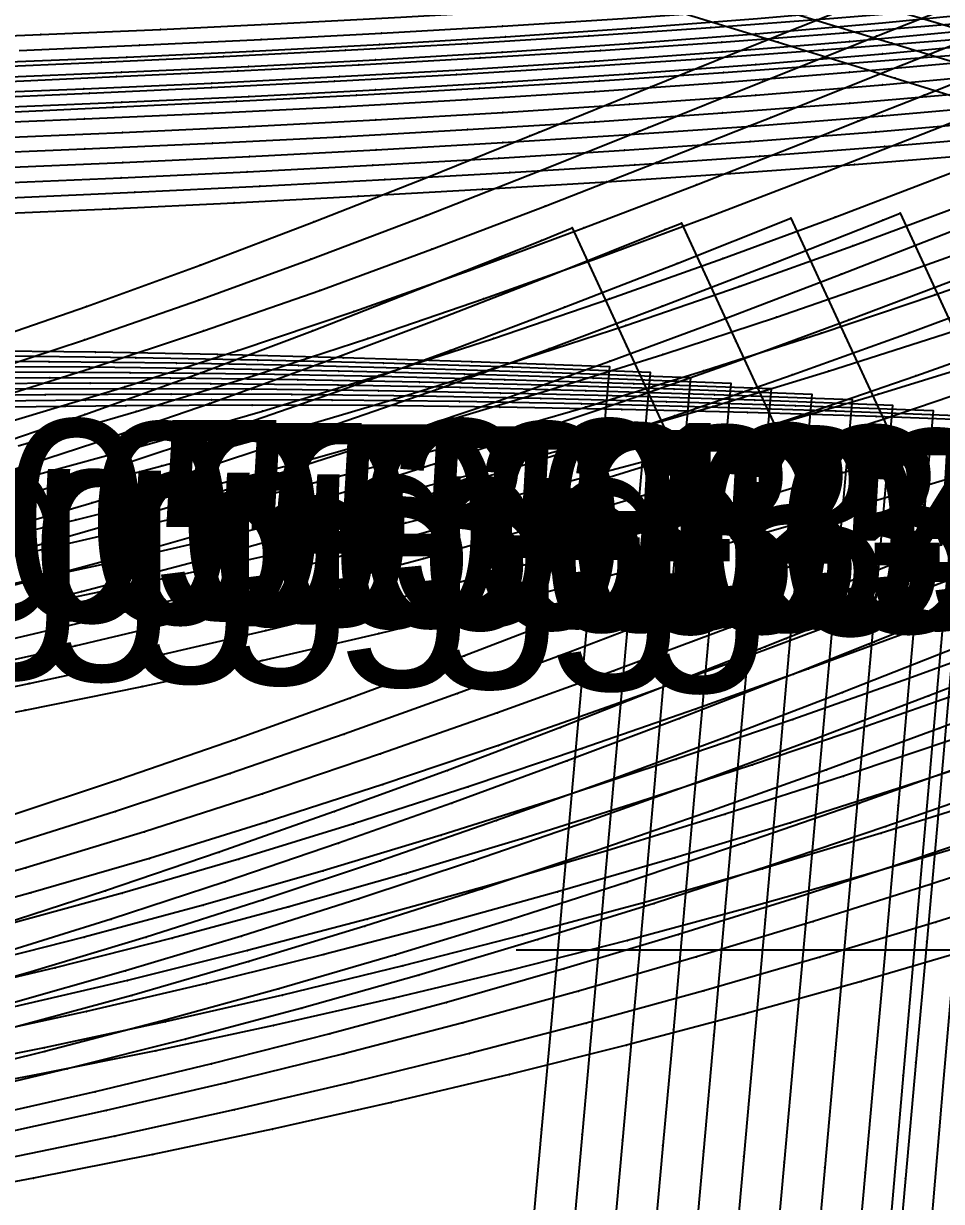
# Model space of a CAD drawing. Extents: x -2408 to 1029, y -526 to 2095.
# Drawn here: x -407.2 to -291.9, y 834.8 to 982.7 of the extents above; entities that cross this region are included whole.
import ezdxf

# ---------------------------------------------------------------- set-up
doc = ezdxf.new("R2010")
doc.units = 0
doc.layers.add('TEXT', color=7, linetype='Continuous')

# ---------------------------------------------------------------- blocks, each defined once
blk = doc.blocks.new(' -30')
at = {"layer": '1'}
for points in [[(173.786965, 1038.89631), (188.201002, 1043.887422), (202.501794, 1049.092839), (216.759756, 1054.511191), (230.955195, 1060.091369), (243.916607, 1065.312729), (245.067468, 1065.776346), (259.100474, 1071.458129), (273.102488, 1077.10928), (287.272574, 1082.812828)], [(311.853142, 1092.672043), (318.337823, 1078.588526), (324.656628, 1064.865272), (331.128043, 1050.810587), (337.397954, 1037.193554), (341.476479, 1028.3358), (332.67395, 1024.812805), (318.612559, 1019.189992), (304.623987, 1013.601533), (290.473653, 1007.954145), (276.094572, 1002.222342), (273.450279, 1001.171188), (272.829819, 1000.922089), (261.800264, 996.540208), (247.75161, 991.036685), (233.544141, 985.642384), (219.371839, 980.464949), (204.897519, 975.358333), (190.61272, 970.499773), (175.89827, 965.724167)], [(-831.752201, 510.534152), (-816.670932, 511.218628), (-801.184994, 511.966991), (-786.108457, 512.749706), (-770.65652, 513.617506), (-755.587754, 514.53757), (-740.004881, 515.575884), (-725.109999, 516.660635), (-710.060669, 517.858357), (-700.953445, 518.651848), (-694.602526, 519.205145), (-679.573415, 520.634586), (-664.211764, 522.223971), (-649.208861, 523.906612)]]:
    blk.add_lwpolyline(points, dxfattribs=at)
at = {"layer": '14'}
for points in [[(174.025488, 1025.573994), (188.010876, 1030.340417), (202.556056, 1035.571492), (216.613466, 1040.8583), (231.016792, 1046.467494), (245.371055, 1052.200986), (249.235153, 1053.761826), (249.235153, 1053.761826), (256.057094, 1038.945869), (262.564032, 1024.81404), (268.132896, 1012.721558), (268.132381, 1012.721329), (268.132114, 1012.721252), (264.118011, 1011.111172), (249.89318, 1005.467647), (235.685252, 1000.013509), (221.335671, 994.693965), (206.941998, 989.526014), (192.480177, 984.520378), (177.890002, 979.692252)], [(-832.673265, 497.781282), (-817.075603, 498.485938), (-801.47968, 499.236455), (-785.885971, 500.043304), (-770.294797, 500.916965), (-754.70663, 501.86791), (-739.121791, 502.906618), (-723.540754, 504.043561), (-707.963877, 505.289216), (-700.953674, 505.907516), (-690.233514, 506.852994), (-674.668702, 508.362386), (-659.113786, 510.004054), (-643.571804, 511.782803)], [(-233.814479, 10.82606), (-218.955663, 6.515586), (-204.365013, 2.23947), (-188.641266, -2.412398), (-173.620496, -6.895268), (-158.14324, -11.551712), (-142.805386, -16.202107), (-128.392065, -20.604529), (-113.699172, -25.126459), (-101.986914, -28.760262), (-101.987095, -28.762226), (-102.570606, -35.394403), (-103.839776, -49.81956), (-105.270182, -66.077292), (-106.539713, -80.506552), (-107.945437, -96.483762), (-109.458173, -113.677248), (-111.048735, -131.755287), (-112.687936, -150.386152), (-114.346596, -169.238174)]]:
    blk.add_lwpolyline(points, dxfattribs=at)
at = {"layer": '2'}
for p in [(249.235153, 1053.761826), (268.132896, 1012.721558), (-149.575367, -61.404266), (-149.575367, -61.404266)]:
    blk.add_point(p, dxfattribs=at)
at = {"layer": '3'}
for p in [(273.102488, 1077.10928), (259.100474, 1071.458129), (243.916607, 1065.312729), (245.067468, 1065.776346), (230.955195, 1060.091369), (216.759756, 1054.511191), (249.235153, 1053.761826), (245.371055, 1052.200986), (202.501794, 1049.092839), (231.016792, 1046.467494), (188.201002, 1043.887422), (216.613466, 1040.8583), (256.057094, 1038.945869), (202.556056, 1035.571492), (188.010876, 1030.340417), (262.564032, 1024.81404), (268.132114, 1012.721252), (268.132381, 1012.721329), (264.118011, 1011.111172), (290.473653, 1007.954145), (249.89318, 1005.467647), (276.094572, 1002.222342), (235.685252, 1000.013509), (272.829819, 1000.922089), (273.450279, 1001.171188), (261.800264, 996.540208), (221.335671, 994.693965), (247.75161, 991.036685), (206.941998, 989.526014), (233.544141, 985.642384), (192.480177, 984.520378), (219.371839, 980.464949), (204.897519, 975.358333), (190.61272, 970.499773), (-725.109999, 516.660635), (-740.004881, 515.575884), (-770.65652, 513.617506), (-755.587754, 514.53757), (-801.184994, 511.966991), (-786.108457, 512.749706), (-816.670932, 511.218628), (-739.121791, 502.906618), (-723.540754, 504.043561), (-754.70663, 501.86791), (-785.885971, 500.043304), (-770.294797, 500.916965), (-817.075603, 498.485938), (-801.47968, 499.236455), (-128.392065, -20.604529), (-113.699172, -25.126459), (-214.146374, -59.56067), (-198.832045, -59.85351), (-183.049128, -60.252149), (-166.867261, -60.754563), (-151.115646, -78.78272), (-152.487987, -94.226278), (-107.945437, -96.483762), (-153.976897, -110.943376), (-109.458173, -113.677248), (-155.445483, -127.391194), (-111.048735, -131.755287), (-156.80359, -142.561109), (-112.687936, -150.386152), (-158.109875, -157.10961)]:
    blk.add_point(p, dxfattribs=at)
at = {"layer": '4'}
for p in [(243.916607, 1065.312729), (249.235153, 1053.761826), (268.132114, 1012.721252), (268.132381, 1012.721329), (272.829819, 1000.922089), (273.450279, 1001.171188)]:
    blk.add_point(p, dxfattribs=at)
at = {"layer": '7'}
blk.add_line((-766.053925, 405.419922), (-432.919998, 405.419922), dxfattribs=at)
at = {"layer": '8'}
for points in [[(-149.575367, -61.404266), (-166.867261, -60.754563), (-183.049128, -60.252149), (-198.832045, -59.85351), (-214.146374, -59.56067), (-230.135344, -59.369512), (-245.281739, -59.316843), (-261.127123, -59.389382), (-276.163978, -59.559518), (-291.493917, -59.822173), (-306.950585, -60.172513), (-322.167053, -60.610313)], [(-149.575367, -61.404266), (-151.115646, -78.78272), (-152.487987, -94.226278), (-153.976897, -110.943376), (-155.445483, -127.391194), (-156.80359, -142.561109), (-158.109875, -157.10961), (-159.703982, -174.801196), (-161.062947, -189.836187), (-162.527829, -206.002101), (-164.00052, -222.216037), (-165.331392, -236.837209), (-166.634769, -251.123543)]]:
    blk.add_lwpolyline(points, dxfattribs=at)
at = {"layer": 'TEXT', "color": 7}
blk.add_text('g05-30', height=25, dxfattribs=at).set_placement((159.04, 1004.64))
blk = doc.blocks.new(' -31')
at = {"layer": '1'}
for points in [[(173.680122, 1034.422597), (187.948491, 1039.111016), (202.267384, 1044.080894), (216.377326, 1049.225897), (230.842432, 1054.725603), (244.823244, 1060.210773), (257.632027, 1065.31395), (258.772705, 1065.768421), (273.166301, 1071.517705), (287.449371, 1077.224037), (301.723401, 1082.927756)], [(325.652237, 1092.491531), (332.130361, 1078.422281), (338.4346, 1064.730689), (344.82474, 1050.852546), (351.105329, 1037.212323), (355.190239, 1028.340683), (347.677331, 1025.336233), (333.684744, 1019.743), (319.5571, 1014.098568), (305.542513, 1008.502237), (291.223184, 1002.787725), (287.16589, 1001.172028), (286.552792, 1000.924835), (277.016839, 997.130407), (262.706587, 991.540984), (248.583159, 986.212805), (234.087524, 980.916619), (219.857867, 975.87892), (205.622968, 971.021377), (191.274264, 966.332788), (176.777294, 961.830073)], [(-834.64533, 512.337634), (-819.64924, 512.998925), (-804.311699, 513.721507), (-788.860254, 514.507407), (-773.529113, 515.355389), (-758.116349, 516.287186), (-742.795393, 517.30299), (-727.473822, 518.418899), (-712.168084, 519.644329), (-700.953445, 520.630684), (-697.019179, 520.976708), (-681.735315, 522.450025), (-666.410157, 524.062346), (-651.154775, 525.806184)]]:
    blk.add_lwpolyline(points, dxfattribs=at)
at = {"layer": '14'}
for points in [[(175.217085, 1021.585355), (189.254622, 1026.149249), (203.664295, 1031.101936), (218.09938, 1036.32269), (232.591492, 1041.787514), (246.894871, 1047.358308), (260.890282, 1052.93348), (262.951164, 1053.761826), (262.951164, 1053.761826), (269.773105, 1038.945869), (276.280043, 1024.81404), (281.848907, 1012.721558), (281.84824, 1012.721329), (281.848106, 1012.721252), (277.124734, 1010.837802), (263.048069, 1005.287462), (248.993791, 999.920222), (234.798549, 994.679372), (220.562271, 989.582892), (206.261899, 984.636801), (191.836249, 979.853162), (177.406281, 975.297875)], [(-829.639194, 499.841984), (-813.934855, 500.548338), (-798.232802, 501.307082), (-782.533523, 502.129468), (-766.837501, 503.02675), (-751.145262, 504.010178), (-735.457216, 505.09101), (-719.773885, 506.280497), (-700.953674, 507.871628), (-700.177085, 507.937295), (-687.689191, 509.100768), (-672.025619, 510.684444), (-656.373484, 512.409613), (-640.73598, 514.280458)], [(-231.915699, 14.368798), (-216.809343, 10.093272), (-201.971794, 5.848821), (-187.54622, 1.683335), (-172.175045, -2.794139), (-157.685526, -7.049333), (-142.999661, -11.394934), (-128.773434, -15.635477), (-114.127781, -20.033836), (-99.87118, -24.352372), (-96.906919, -25.25506), (-96.907082, -25.257027), (-97.490612, -32.062499), (-98.759781, -46.864458), (-100.190187, -63.546873), (-101.459716, -78.353026), (-102.865441, -94.747593), (-104.378176, -112.390191), (-105.968737, -130.940446), (-107.607939, -150.057987), (-109.266597, -169.402443)]]:
    blk.add_lwpolyline(points, dxfattribs=at)
at = {"layer": '2'}
for p in [(262.951164, 1053.761826), (281.848907, 1012.721558), (-144.495363, -61.404266), (-144.495363, -61.404266)]:
    blk.add_point(p, dxfattribs=at)
at = {"layer": '3'}
for p in [(287.449371, 1077.224037), (273.166301, 1071.517705), (257.632027, 1065.31395), (258.772705, 1065.768421), (244.823244, 1060.210773), (230.842432, 1054.725603), (262.951164, 1053.761826), (260.890282, 1052.93348), (216.377326, 1049.225897), (246.894871, 1047.358308), (202.267384, 1044.080894), (232.591492, 1041.787514), (187.948491, 1039.111016), (269.773105, 1038.945869), (218.09938, 1036.32269), (203.664295, 1031.101936), (189.254622, 1026.149249), (276.280043, 1024.81404), (281.848106, 1012.721252), (281.84824, 1012.721329), (277.124734, 1010.837802), (263.048069, 1005.287462), (291.223184, 1002.787725), (248.993791, 999.920222), (286.552792, 1000.924835), (287.16589, 1001.172028), (277.016839, 997.130407), (234.798549, 994.679372), (262.706587, 991.540984), (220.562271, 989.582892), (248.583159, 986.212805), (206.261899, 984.636801), (234.087524, 980.916619), (191.836249, 979.853162), (219.857867, 975.87892), (205.622968, 971.021377), (191.274264, 966.332788), (-727.473822, 518.418899), (-758.116349, 516.287186), (-742.795393, 517.30299), (-773.529113, 515.355389), (-804.311699, 513.721507), (-788.860254, 514.507407), (-819.64924, 512.998925), (-719.773885, 506.280497), (-735.457216, 505.09101), (-766.837501, 503.02675), (-751.145262, 504.010178), (-782.533523, 502.129468), (-813.934855, 500.548338), (-798.232802, 501.307082), (-114.127781, -20.033836), (-209.066363, -59.56067), (-193.752036, -59.85351), (-177.96912, -60.25215), (-161.787255, -60.754563), (-146.035643, -78.78272), (-147.407984, -94.226278), (-148.896894, -110.943376), (-150.36548, -127.391194), (-151.723588, -142.561109), (-153.029874, -157.10961)]:
    blk.add_point(p, dxfattribs=at)
at = {"layer": '4'}
for p in [(257.632027, 1065.31395), (262.951164, 1053.761826), (281.848106, 1012.721252), (281.84824, 1012.721329), (286.552792, 1000.924835), (287.16589, 1001.172028)]:
    blk.add_point(p, dxfattribs=at)
at = {"layer": '7'}
blk.add_line((-766.053925, 405.419922), (-432.919998, 405.419922), dxfattribs=at)
at = {"layer": '8'}
for points in [[(-144.495363, -61.404266), (-161.787255, -60.754563), (-177.96912, -60.25215), (-193.752036, -59.85351), (-209.066363, -59.56067), (-225.055333, -59.369512), (-240.201728, -59.316843), (-256.047113, -59.389381), (-271.08397, -59.559518), (-286.413913, -59.822172), (-301.870586, -60.172513), (-317.087078, -60.610313)], [(-144.495363, -61.404266), (-146.035643, -78.78272), (-147.407984, -94.226278), (-148.896894, -110.943376), (-150.36548, -127.391194), (-151.723588, -142.561109), (-153.029874, -157.10961), (-154.623982, -174.801196), (-155.982948, -189.836186), (-157.447831, -206.0021), (-158.920523, -222.216036), (-160.251397, -236.837209), (-161.554775, -251.123543)]]:
    blk.add_lwpolyline(points, dxfattribs=at)
at = {"layer": 'TEXT', "color": 7}
blk.add_text('g05-31', height=25, dxfattribs=at).set_placement((169.72, 1003.67))
blk = doc.blocks.new(' -32')
at = {"layer": '1'}
for points in [[(174.597374, 1030.48259), (188.631312, 1034.876482), (202.885353, 1039.597651), (217.472892, 1044.690018), (231.574709, 1049.847768), (245.806485, 1055.258173), (259.789032, 1060.730029), (271.347237, 1065.315628), (274.125396, 1066.417904), (288.46595, 1072.11752), (302.608638, 1077.738949), (316.60916, 1083.304246), (330.685428, 1088.900002), (339.422607, 1092.373505), (345.916914, 1078.269089), (352.226522, 1064.5658), (358.538991, 1050.856301)], [(367.889338, 1027.814234), (354.172729, 1022.342552), (340.32829, 1016.828539), (326.21317, 1011.215339), (311.875114, 1005.523453), (300.883141, 1001.169281), (300.238895, 1000.912933), (297.489484, 999.824994), (283.125429, 994.180019), (268.751064, 988.674201), (254.273598, 983.326862), (239.671953, 978.105214), (225.089148, 973.051832), (210.364599, 968.146057), (195.655611, 963.47221), (181.238031, 959.126345), (166.393119, 954.903956)], [(-831.53952, 514.392253), (-816.269083, 515.063461), (-801.001022, 515.786796), (-785.834479, 516.567909), (-770.573491, 517.427842), (-755.449849, 518.364112), (-740.200043, 519.403976), (-724.875012, 520.5571), (-709.642093, 521.821944), (-700.953445, 522.616844), (-694.557722, 523.201933), (-679.348956, 524.72913), (-664.318127, 526.376323), (-649.139851, 528.182656)]]:
    blk.add_lwpolyline(points, dxfattribs=at)
at = {"layer": '14'}
for points in [[(176.326034, 1017.737286), (190.849765, 1022.250228), (205.296784, 1027.001347), (219.553404, 1031.948668), (233.845184, 1037.145899), (248.20402, 1042.570959), (262.376071, 1048.085385), (276.667156, 1053.761826), (276.667156, 1053.761826), (283.489097, 1038.945869), (289.996035, 1024.81404), (295.564899, 1012.721558), (295.564117, 1012.721252), (295.564079, 1012.721252), (283.457021, 1007.934958), (269.016321, 1002.353539), (254.427471, 996.90881), (239.792961, 991.61998), (225.09575, 986.474386), (210.274209, 981.480985), (195.450557, 976.711731), (180.556721, 972.165743), (166.062207, 967.992017)], [(-831.467557, 501.683881), (-815.656007, 502.378226), (-799.847102, 503.128318), (-784.041373, 503.946213), (-768.239466, 504.843965), (-752.441914, 505.833632), (-736.649247, 506.927273), (-720.862112, 508.136939), (-701.136794, 509.830549), (-700.953674, 509.847908), (-689.034821, 510.978725), (-673.269923, 512.604379), (-657.517396, 514.379515), (-641.780503, 516.307703)], [(-227.329321, 17.187331), (-212.016326, 12.957372), (-196.992248, 8.758548), (-182.401975, 4.638916), (-166.875569, 0.212875), (-152.262346, -3.99015), (-137.47972, -8.277221), (-123.198532, -12.452192), (-108.564632, -16.765432), (-94.517153, -20.944916), (-91.826916, -21.749861), (-91.827078, -21.751828), (-92.841531, -33.884253), (-94.006032, -47.811222), (-95.516425, -65.874928), (-96.834595, -81.639716), (-98.279233, -98.917009), (-99.821153, -117.357757), (-101.43117, -136.612923), (-103.0801, -156.333471), (-104.738758, -176.170364)]]:
    blk.add_lwpolyline(points, dxfattribs=at)
at = {"layer": '2'}
for p in [(276.667156, 1053.761826), (295.564899, 1012.721558), (-139.415359, -61.404266), (-139.415359, -61.404266)]:
    blk.add_point(p, dxfattribs=at)
at = {"layer": '3'}
for p in [(288.46595, 1072.11752), (271.347237, 1065.315628), (274.125396, 1066.417904), (259.789032, 1060.730029), (245.806485, 1055.258173), (276.667156, 1053.761826), (231.574709, 1049.847768), (262.376071, 1048.085385), (217.472892, 1044.690018), (248.20402, 1042.570959), (202.885353, 1039.597651), (283.489097, 1038.945869), (233.845184, 1037.145899), (188.631312, 1034.876482), (219.553404, 1031.948668), (205.296784, 1027.001347), (289.996035, 1024.81404), (190.849765, 1022.250228), (295.564079, 1012.721252), (295.564117, 1012.721252), (283.457021, 1007.934958), (269.016321, 1002.353539), (254.427471, 996.90881), (283.125429, 994.180019), (239.792961, 991.61998), (268.751064, 988.674201), (225.09575, 986.474386), (254.273598, 983.326862), (210.274209, 981.480985), (239.671953, 978.105214), (195.450557, 976.711731), (180.556721, 972.165743), (225.089148, 973.051832), (210.364599, 968.146057), (195.655611, 963.47221), (181.238031, 959.126345), (-740.200043, 519.403976), (-724.875012, 520.5571), (-755.449849, 518.364112), (-785.834479, 516.567909), (-770.573491, 517.427842), (-816.269083, 515.063461), (-801.001022, 515.786796), (-720.862112, 508.136939), (-736.649247, 506.927273), (-768.239466, 504.843965), (-752.441914, 505.833632), (-799.847102, 503.128318), (-784.041373, 503.946213), (-815.656007, 502.378226), (-219.975332, -59.369519), (-203.986362, -59.560676), (-188.672034, -59.853516), (-172.889117, -60.252154), (-156.707252, -60.754566), (-140.955641, -78.782723), (-142.327982, -94.226283), (-143.816893, -110.943383), (-145.28548, -127.391203), (-146.643587, -142.561118), (-147.949873, -157.10962)]:
    blk.add_point(p, dxfattribs=at)
at = {"layer": '4'}
for p in [(271.347237, 1065.315628), (276.667156, 1053.761826), (295.564079, 1012.721252), (295.564117, 1012.721252)]:
    blk.add_point(p, dxfattribs=at)
at = {"layer": '7'}
blk.add_line((-766.053925, 405.419922), (-432.919998, 405.419922), dxfattribs=at)
at = {"layer": '8'}
for points in [[(-139.415359, -61.404266), (-156.707252, -60.754566), (-172.889117, -60.252154), (-188.672034, -59.853516), (-203.986362, -59.560676), (-219.975332, -59.369519), (-235.121727, -59.31685), (-250.967111, -59.389388), (-266.003967, -59.559524), (-281.333909, -59.822176), (-296.790581, -60.172515), (-312.007065, -60.610313)], [(-139.415359, -61.404266), (-140.955641, -78.782723), (-142.327982, -94.226283), (-143.816893, -110.943383), (-145.28548, -127.391203), (-146.643587, -142.561118), (-147.949873, -157.10962), (-149.543979, -174.801206), (-150.902944, -189.836195), (-152.367825, -206.002107), (-153.840515, -222.216041), (-155.171386, -236.837212), (-156.474762, -251.123543)]]:
    blk.add_lwpolyline(points, dxfattribs=at)
at = {"layer": 'TEXT', "color": 7}
blk.add_text('g05-32', height=25, dxfattribs=at).set_placement((181.11, 1002.86))
blk = doc.blocks.new(' -33')
at = {"layer": '1'}
for points in [[(178.271132, 1027.510495), (192.971397, 1031.957475), (207.179358, 1036.510142), (221.72836, 1041.429301), (236.236683, 1046.582096), (250.637788, 1051.918362), (264.767873, 1057.335993), (279.065367, 1062.943275), (285.062695, 1065.316849), (293.363699, 1068.602246), (307.309375, 1074.134018), (321.33089, 1079.704903), (335.201751, 1085.223713), (349.071618, 1090.749711), (353.139229, 1092.372131), (359.660655, 1078.208832)], [(365.205599, 1021.131295), (351.214287, 1015.587585), (336.924522, 1009.942887), (322.617196, 1004.311147), (314.599247, 1001.169128), (313.911743, 1000.89592), (308.153438, 998.643203), (293.983596, 993.144724), (279.776812, 987.744295), (265.567846, 982.512143), (251.24589, 977.424028), (236.778171, 972.451509), (222.351953, 967.667013), (207.617936, 962.994501), (193.064115, 958.612652), (178.346321, 954.423466)], [(-833.486072, 516.232231), (-818.138934, 516.89045), (-802.804766, 517.602938), (-787.504957, 518.380042), (-772.178103, 519.236488), (-756.925237, 520.177889), (-741.610167, 521.224263), (-726.15143, 522.395236), (-710.854329, 523.679415), (-700.953445, 524.59877), (-695.654133, 525.09081), (-680.382994, 526.653011), (-665.228335, 528.349747), (-649.990129, 530.206271)]]:
    blk.add_lwpolyline(points, dxfattribs=at)
at = {"layer": '14'}
for points in [[(173.797025, 1012.999371), (188.821907, 1017.401912), (203.175623, 1021.859929), (217.456673, 1026.543979), (232.138738, 1031.620144), (246.270399, 1036.735167), (260.476804, 1042.070281), (274.494824, 1047.488045), (288.194082, 1052.891253), (290.383148, 1053.761826), (290.383148, 1053.761826), (297.205089, 1038.945869)], [(297.443515, 1008.064399), (283.2111, 1002.58065), (268.831718, 997.223812), (254.409211, 992.017019), (239.927337, 986.94306), (225.39132, 982.027205), (210.726883, 977.274737), (196.064024, 972.749859), (181.175863, 968.403239), (166.379039, 964.334894)], [(-831.370996, 503.609087), (-815.452108, 504.2981), (-799.536393, 505.047557), (-783.624525, 505.870276), (-767.717215, 506.779072), (-751.815062, 507.786767), (-735.918776, 508.906176), (-720.029071, 510.150113), (-700.953674, 511.831245), (-700.177126, 511.899686), (-686.40693, 513.252232), (-670.544437, 514.956992), (-654.69599, 516.820569), (-638.864855, 518.845875)]]:
    blk.add_lwpolyline(points, dxfattribs=at)
at = {"layer": '2'}
for p in [(290.383148, 1053.761826), (-134.335365, -61.404266), (-134.335365, -61.404266)]:
    blk.add_point(p, dxfattribs=at)
at = {"layer": '3'}
for p in [(293.363699, 1068.602246), (285.062695, 1065.316849), (279.065367, 1062.943275), (264.767873, 1057.335993), (290.383148, 1053.761826), (250.637788, 1051.918362), (288.194082, 1052.891253), (274.494824, 1047.488045), (236.236683, 1046.582096), (221.72836, 1041.429301), (260.476804, 1042.070281), (207.179358, 1036.510142), (246.270399, 1036.735167), (192.971397, 1031.957475), (232.138738, 1031.620144), (217.456673, 1026.543979), (203.175623, 1021.859929), (188.821907, 1017.401912), (283.2111, 1002.58065), (268.831718, 997.223812), (293.983596, 993.144724), (254.409211, 992.017019), (239.927337, 986.94306), (279.776812, 987.744295), (265.567846, 982.512143), (225.39132, 982.027205), (210.726883, 977.274737), (251.24589, 977.424028), (196.064024, 972.749859), (236.778171, 972.451509), (181.175863, 968.403239), (222.351953, 967.667013), (207.617936, 962.994501), (193.064115, 958.612652), (-741.610167, 521.224263), (-772.178103, 519.236488), (-756.925237, 520.177889), (-787.504957, 518.380042), (-818.138934, 516.89045), (-802.804766, 517.602938), (-735.918776, 508.906176), (-720.029071, 510.150113), (-751.815062, 507.786767), (-783.624525, 505.870276), (-767.717215, 506.779072), (-799.536393, 505.047557), (-815.452108, 504.2981), (-214.895337, -59.369512), (-198.906368, -59.56067), (-183.59204, -59.85351), (-167.809123, -60.252149), (-151.627258, -60.754563), (-135.875645, -78.78272), (-137.247986, -94.226278), (-138.736895, -110.943376), (-140.205481, -127.391194), (-141.563588, -142.561109), (-142.869874, -157.10961)]:
    blk.add_point(p, dxfattribs=at)
at = {"layer": '4'}
for p in [(285.062695, 1065.316849), (290.383148, 1053.761826)]:
    blk.add_point(p, dxfattribs=at)
at = {"layer": '7'}
blk.add_line((-766.053925, 405.419922), (-432.919998, 405.419922), dxfattribs=at)
at = {"layer": '8'}
for points in [[(-134.335365, -61.404266), (-151.627258, -60.754563), (-167.809123, -60.252149), (-183.59204, -59.85351), (-198.906368, -59.56067), (-214.895337, -59.369512), (-230.041733, -59.316843), (-245.887117, -59.389381), (-260.923973, -59.559518), (-276.253915, -59.822172), (-291.710587, -60.172513), (-306.927071, -60.610313)], [(-134.335365, -61.404266), (-135.875645, -78.78272), (-137.247986, -94.226278), (-138.736895, -110.943376), (-140.205481, -127.391194), (-141.563588, -142.561109), (-142.869874, -157.10961), (-144.463981, -174.801196), (-145.822945, -189.836187), (-147.287827, -206.002101), (-148.760519, -222.216037), (-150.09139, -236.837209), (-151.394768, -251.123543)]]:
    blk.add_lwpolyline(points, dxfattribs=at)
at = {"layer": 'TEXT', "color": 7}
blk.add_text('g05-33', height=25, dxfattribs=at).set_placement((192.21, 1002))
blk = doc.blocks.new(' -34')
at = {"layer": '1'}
for points in [[(179.568786, 1023.950956), (194.379777, 1028.240371), (209.054884, 1032.744153), (223.482136, 1037.425702), (238.006944, 1042.392402), (252.197434, 1047.46892), (266.586454, 1052.815817), (281.016151, 1058.348302), (295.30853, 1063.94776), (298.778954, 1065.316315), (309.449209, 1069.524197), (323.790231, 1075.183594), (337.957864, 1080.777469), (351.903869, 1086.286333), (365.701351, 1091.739034)], [(366.443046, 1016.161306), (352.340214, 1010.61292), (338.105237, 1005.014728), (328.316116, 1001.167145), (327.640305, 1000.900879), (323.77489, 999.382238), (309.583376, 993.859295), (295.338138, 988.470214), (281.109108, 983.246678), (266.762095, 978.134692), (252.286896, 973.137388), (237.838157, 968.31986), (223.103092, 963.607844), (208.533138, 959.17013), (193.822696, 954.922633), (179.127966, 950.917417)], [(-828.480727, 518.353322), (-813.363008, 519.008648), (-798.086688, 519.732265), (-782.975286, 520.520557), (-767.749252, 521.39969), (-752.648256, 522.367472), (-737.469475, 523.44814), (-722.384569, 524.641285), (-707.267001, 525.968982), (-700.953445, 526.583061), (-692.206002, 527.43393), (-677.079541, 529.053574), (-662.050227, 530.814204), (-647.039377, 532.7259)]]:
    blk.add_lwpolyline(points, dxfattribs=at)
at = {"layer": '14'}
for points in [[(165.773418, 1007.04932), (180.699119, 1011.079142), (195.249117, 1015.251352), (210.041914, 1019.744057), (224.76154, 1024.469628), (239.287122, 1029.386196), (253.854933, 1034.558007), (268.497048, 1039.966821), (282.94124, 1045.473685), (297.342031, 1051.0929)], [(307.630625, 1006.716876), (292.984256, 1001.141484), (278.832073, 995.92992), (264.64197, 990.856715), (250.39518, 985.909134), (236.097147, 981.112509), (221.672535, 976.46891), (207.255591, 972.041156), (192.613338, 967.776616), (178.070848, 963.777746)], [(-836.244364, 505.32634), (-820.217219, 505.992778), (-804.193493, 506.720402), (-788.174036, 507.522814), (-772.159582, 508.413619), (-756.150905, 509.406422), (-740.148737, 510.51483), (-724.15393, 511.752442), (-708.167216, 513.132865), (-700.953674, 513.827705), (-691.711907, 514.717917), (-675.745384, 516.42358), (-659.793142, 518.29591), (-643.858401, 520.337165)]]:
    blk.add_lwpolyline(points, dxfattribs=at)
at = {"layer": '2'}
blk.add_point((-129.255362, -61.404266), dxfattribs=at)
blk.add_point((-129.255362, -61.404266), dxfattribs=at)
at = {"layer": '3'}
for p in [(295.30853, 1063.94776), (281.016151, 1058.348302), (266.586454, 1052.815817), (252.197434, 1047.46892), (282.94124, 1045.473685), (238.006944, 1042.392402), (268.497048, 1039.966821), (223.482136, 1037.425702), (253.854933, 1034.558007), (209.054884, 1032.744153), (194.379777, 1028.240371), (239.287122, 1029.386196), (224.76154, 1024.469628), (210.041914, 1019.744057), (195.249117, 1015.251352), (180.699119, 1011.079142), (292.984256, 1001.141484), (278.832073, 995.92992), (264.64197, 990.856715), (295.338138, 988.470214), (250.39518, 985.909134), (281.109108, 983.246678), (236.097147, 981.112509), (266.762095, 978.134692), (221.672535, 976.46891), (207.255591, 972.041156), (252.286896, 973.137388), (192.613338, 967.776616), (237.838157, 968.31986), (223.103092, 963.607844), (208.533138, 959.17013), (193.822696, 954.922633), (-767.749252, 521.39969), (-798.086688, 519.732265), (-782.975286, 520.520557), (-813.363008, 519.008648), (-740.148737, 510.51483), (-724.15393, 511.752442), (-756.150905, 509.406422), (-788.174036, 507.522814), (-772.159582, 508.413619), (-820.217219, 505.992778), (-804.193493, 506.720402), (-209.815331, -59.369512), (-193.826362, -59.56067), (-178.512034, -59.85351), (-162.729118, -60.25215), (-146.547253, -60.754563), (-130.795641, -78.78272), (-132.167982, -94.226278), (-133.656891, -110.943376), (-135.125478, -127.391194), (-136.483585, -142.561109), (-137.78987, -157.10961)]:
    blk.add_point(p, dxfattribs=at)
at = {"layer": '7'}
blk.add_line((-766.053925, 405.419922), (-432.919998, 405.419922), dxfattribs=at)
at = {"layer": '8'}
for points in [[(-129.255362, -61.404266), (-146.547253, -60.754563), (-162.729118, -60.25215), (-178.512034, -59.85351), (-193.826362, -59.56067), (-209.815331, -59.369512), (-224.961727, -59.316843), (-240.807111, -59.389381), (-255.843968, -59.559518), (-271.173911, -59.822172), (-286.630585, -60.172513), (-301.847076, -60.610313)], [(-129.255362, -61.404266), (-130.795641, -78.78272), (-132.167982, -94.226278), (-133.656891, -110.943376), (-135.125478, -127.391194), (-136.483585, -142.561109), (-137.78987, -157.10961), (-139.383977, -174.801196), (-140.742942, -189.836187), (-142.207824, -206.002101), (-143.680515, -222.216037), (-145.011387, -236.837209), (-146.314764, -251.123543)]]:
    blk.add_lwpolyline(points, dxfattribs=at)
at = {"layer": 'TEXT', "color": 7}
blk.add_text('g05-34', height=25, dxfattribs=at).set_placement((203.51, 1001.18))
blk = doc.blocks.new(' -35')
at = {"layer": '1'}
for points in [[(162.022554, 1015.636288), (176.658411, 1019.391969), (191.655861, 1023.485728), (206.169946, 1027.687836), (220.786767, 1032.164237), (235.164821, 1036.810364), (249.762016, 1041.7702), (263.998619, 1046.832929), (278.099179, 1052.042997), (292.219216, 1057.421194), (306.303614, 1062.892786), (312.493324, 1065.319824), (320.732604, 1068.550538), (334.993237, 1074.162745), (349.26085, 1079.793399), (363.240981, 1085.323904)], [(352.979751, 1005.437899), (342.032928, 1001.165466), (341.328278, 1000.889893), (338.645045, 999.843195), (324.395031, 994.319508), (310.122707, 988.916618), (295.777125, 983.645488), (281.137255, 978.433597), (266.689322, 973.449837), (251.956224, 968.528416), (237.405527, 963.853334), (222.877869, 959.398779), (208.204056, 955.124754), (193.609526, 951.100939), (178.818648, 947.251648), (164.247615, 943.680786)], [(-840.989233, 519.719206), (-825.768242, 520.337784), (-810.733724, 521.000639), (-795.566458, 521.733877), (-780.538711, 522.536485), (-765.424873, 523.432438), (-750.408314, 524.423039), (-735.401972, 525.525264), (-720.402648, 526.751485), (-705.415099, 528.113438), (-700.953445, 528.563385), (-690.21272, 529.646569), (-675.255575, 531.309469), (-660.259363, 533.132611), (-645.339638, 535.103503)]]:
    blk.add_lwpolyline(points, dxfattribs=at)
at = {"layer": '14'}
for points in [[(163.373171, 1002.887081), (178.129693, 1006.645898), (192.828445, 1010.625454), (207.781353, 1014.919375), (222.351681, 1019.345408), (236.852936, 1023.991285), (251.161436, 1028.814304), (265.519885, 1033.881606), (279.815377, 1039.124053), (294.201358, 1044.566132)], [(301.918447, 999.41246), (287.364578, 994.123794), (272.773971, 988.973141), (258.12432, 983.956046), (243.349791, 979.078066), (228.58532, 974.409139), (213.758052, 969.943316), (198.699287, 965.649797), (183.744555, 961.62825), (168.731563, 957.828542)], [(-831.447983, 507.390801), (-815.515369, 508.070817), (-799.586721, 508.817065), (-783.662977, 509.643673), (-767.744919, 510.564776), (-751.833447, 511.594504), (-735.929458, 512.746984), (-720.033737, 514.036355), (-700.953674, 515.790672), (-700.177104, 515.862091), (-686.131963, 517.310616), (-670.270165, 519.108084), (-654.424583, 521.07714), (-638.598425, 523.21932)]]:
    blk.add_lwpolyline(points, dxfattribs=at)
at = {"layer": '2'}
blk.add_point((-124.175367, -61.404266), dxfattribs=at)
blk.add_point((-124.175367, -61.404266), dxfattribs=at)
at = {"layer": '3'}
for p in [(278.099179, 1052.042997), (263.998619, 1046.832929), (249.762016, 1041.7702), (279.815377, 1039.124053), (235.164821, 1036.810364), (265.519885, 1033.881606), (220.786767, 1032.164237), (251.161436, 1028.814304), (206.169946, 1027.687836), (236.852936, 1023.991285), (191.655861, 1023.485728), (176.658411, 1019.391969), (222.351681, 1019.345408), (207.781353, 1014.919375), (192.828445, 1010.625454), (178.129693, 1006.645898), (287.364578, 994.123794), (272.773971, 988.973141), (258.12432, 983.956046), (243.349791, 979.078066), (281.137255, 978.433597), (228.58532, 974.409139), (266.689322, 973.449837), (213.758052, 969.943316), (251.956224, 968.528416), (198.699287, 965.649797), (237.405527, 963.853334), (183.744555, 961.62825), (222.877869, 959.398779), (208.204056, 955.124754), (193.609526, 951.100939), (178.818648, 947.251648), (-810.733724, 521.000639), (-825.768242, 520.337784), (-720.033737, 514.036355), (-735.929458, 512.746984), (-767.744919, 510.564776), (-751.833447, 511.594504), (-799.586721, 508.817065), (-783.662977, 509.643673), (-815.515369, 508.070817), (-219.881747, -59.316843), (-204.735351, -59.369512), (-188.746381, -59.56067), (-173.432051, -59.85351), (-157.649132, -60.252149), (-141.467264, -60.754563), (-125.715647, -78.78272), (-127.087988, -94.226278), (-128.576897, -110.943376), (-130.045483, -127.391194), (-131.40359, -142.561109), (-132.709876, -157.10961)]:
    blk.add_point(p, dxfattribs=at)
at = {"layer": '7'}
blk.add_line((-766.053925, 405.419922), (-432.919998, 405.419922), dxfattribs=at)
at = {"layer": '8'}
for points in [[(-124.175367, -61.404266), (-141.467264, -60.754563), (-157.649132, -60.252149), (-173.432051, -59.85351), (-188.746381, -59.56067), (-204.735351, -59.369512), (-219.881747, -59.316843), (-235.72713, -59.389382), (-250.763984, -59.559518), (-266.093923, -59.822173), (-281.55059, -60.172513), (-296.767063, -60.610313)], [(-124.175367, -61.404266), (-125.715647, -78.78272), (-127.087988, -94.226278), (-128.576897, -110.943376), (-130.045483, -127.391194), (-131.40359, -142.561109), (-132.709876, -157.10961), (-134.303983, -174.801196), (-135.662948, -189.836187), (-137.127829, -206.002101), (-138.600521, -222.216037), (-139.931393, -236.837209), (-141.23477, -251.123543)]]:
    blk.add_lwpolyline(points, dxfattribs=at)
at = {"layer": 'TEXT', "color": 7}
blk.add_text('g05-35', height=25, dxfattribs=at).set_placement((214.64, 1000.31))
blk = doc.blocks.new(' -36')
at = {"layer": '1'}
for points in [[(163.875123, 1012.647883), (178.853424, 1016.344791), (193.504608, 1020.192428), (208.138447, 1024.267282), (222.669504, 1028.546404), (237.385666, 1033.120538), (251.782084, 1037.832761), (266.020717, 1042.723992), (280.281963, 1047.830555), (294.57199, 1053.124361), (308.728113, 1058.514717), (323.073791, 1064.090717), (326.210251, 1065.317764), (337.305057, 1069.658394), (351.458665, 1075.196744), (365.447101, 1080.671039)], [(355.012627, 1000.877609), (341.959213, 995.842649), (327.665091, 990.406515), (313.365199, 985.106301), (298.96887, 979.947551), (284.431298, 974.897587), (269.941111, 970.007791), (255.322968, 965.246675), (240.723951, 960.691952), (225.785996, 956.252088), (211.066507, 952.102962), (196.44568, 948.202843), (181.61533, 944.469296), (166.641703, 940.921957)]]:
    blk.add_lwpolyline(points, dxfattribs=at)
at = {"layer": '14'}
for points in [[(168.206966, 1000.626342), (183.385717, 1004.395141), (198.506597, 1008.390551), (213.237331, 1012.518376), (228.23233, 1016.962858), (243.158074, 1021.633519), (257.886976, 1026.487731), (272.666088, 1031.600028), (287.377879, 1036.903154), (301.54363, 1042.181581)], [(296.362728, 992.506399), (282.056179, 987.509353), (267.692629, 982.640505), (253.205126, 977.903093), (238.733456, 973.364898), (224.20328, 969.017382), (209.441662, 964.827063), (194.792668, 960.895344), (180.089203, 957.171235), (165.024906, 953.581888)], [(-836.325935, 509.109055), (-820.284541, 509.765225), (-804.247424, 510.4881), (-788.215549, 511.292603), (-772.189882, 512.193656), (-756.171388, 513.20618), (-740.161033, 514.345097), (-724.159783, 515.62533), (-708.168603, 517.0618), (-700.953674, 517.789421), (-691.430898, 518.749796), (-675.464664, 520.544407), (-659.514897, 522.518978), (-643.584793, 524.674377)]]:
    blk.add_lwpolyline(points, dxfattribs=at)
at = {"layer": '2'}
blk.add_point((-119.095364, -61.404266), dxfattribs=at)
blk.add_point((-119.095364, -61.404266), dxfattribs=at)
at = {"layer": '3'}
for p in [(280.281963, 1047.830555), (266.020717, 1042.723992), (251.782084, 1037.832761), (287.377879, 1036.903154), (237.385666, 1033.120538), (272.666088, 1031.600028), (222.669504, 1028.546404), (257.886976, 1026.487731), (208.138447, 1024.267282), (243.158074, 1021.633519), (193.504608, 1020.192428), (178.853424, 1016.344791), (228.23233, 1016.962858), (213.237331, 1012.518376), (198.506597, 1008.390551), (183.385717, 1004.395141), (282.056179, 987.509353), (267.692629, 982.640505), (253.205126, 977.903093), (284.431298, 974.897587), (238.733456, 973.364898), (224.20328, 969.017382), (269.941111, 970.007791), (209.441662, 964.827063), (255.322968, 965.246675), (194.792668, 960.895344), (240.723951, 960.691952), (180.089203, 957.171235), (225.785996, 956.252088), (211.066507, 952.102962), (196.44568, 948.202843), (181.61533, 944.469296), (-724.159783, 515.62533), (-740.161033, 514.345097), (-772.189882, 512.193656), (-756.171388, 513.20618), (-804.247424, 510.4881), (-788.215549, 511.292603), (-820.284541, 509.765225), (-214.801731, -59.316843), (-199.655336, -59.369512), (-183.666366, -59.56067), (-168.352038, -59.85351), (-152.569121, -60.252149), (-136.387256, -60.754563), (-120.635643, -78.78272), (-122.007984, -94.226278), (-123.496893, -110.943376), (-124.96548, -127.391194), (-126.323587, -142.561109), (-127.629872, -157.10961)]:
    blk.add_point(p, dxfattribs=at)
at = {"layer": '7'}
blk.add_line((-766.053925, 405.419922), (-432.919998, 405.419922), dxfattribs=at)
at = {"layer": '8'}
for points in [[(-119.095364, -61.404266), (-136.387256, -60.754563), (-152.569121, -60.252149), (-168.352038, -59.85351), (-183.666366, -59.56067), (-199.655336, -59.369512), (-214.801731, -59.316843), (-230.647115, -59.389381), (-245.683971, -59.559518), (-261.013913, -59.822172), (-276.470585, -60.172513), (-291.687069, -60.610313)], [(-119.095364, -61.404266), (-120.635643, -78.78272), (-122.007984, -94.226278), (-123.496893, -110.943376), (-124.96548, -127.391194), (-126.323587, -142.561109), (-127.629872, -157.10961), (-129.223979, -174.801196), (-130.582944, -189.836187), (-132.047826, -206.002101), (-133.520517, -222.216037), (-134.851389, -236.837209), (-136.154766, -251.123543)]]:
    blk.add_lwpolyline(points, dxfattribs=at)
at = {"layer": 'TEXT', "color": 7}
blk.add_text('g05-36', height=25, dxfattribs=at).set_placement((225.76, 999.46))
blk = doc.blocks.new(' -37')
at = {"layer": '1'}
for points in [[(164.19812, 1009.390589), (178.614819, 1012.78758), (193.882304, 1016.617294), (208.518037, 1020.516576), (223.145579, 1024.640197), (237.847507, 1029.016523), (252.348872, 1033.564236), (266.603241, 1038.261127), (280.969472, 1043.218578), (295.267437, 1048.350026), (309.517842, 1053.631149), (323.960309, 1059.126424), (338.130296, 1064.619204), (339.925804, 1065.318832), (352.209141, 1070.105026)], [(355.579303, 995.816777), (341.223809, 990.374284), (326.713546, 985.019872), (312.254181, 979.859861), (298.025051, 974.926161), (283.478154, 970.017862), (268.968087, 965.28685), (254.315715, 960.702782), (239.918335, 956.399406), (225.151075, 952.199995), (210.505552, 948.252075), (195.627925, 944.462208), (181.036996, 940.95584), (166.062631, 937.568278)]]:
    blk.add_lwpolyline(points, dxfattribs=at)
at = {"layer": '14'}
for points in [[(166.668999, 996.927437), (181.613636, 1000.446725), (196.507032, 1004.17853), (211.345621, 1008.12333), (225.788865, 1012.18414), (240.508823, 1016.550555), (255.163712, 1021.129379), (269.623048, 1025.877159), (284.14063, 1030.870978), (298.59491, 1036.045353), (313.146264, 1041.429529), (327.498179, 1046.880215), (341.815176, 1052.421998), (345.247154, 1053.761826), (345.247154, 1053.761826), (352.069095, 1038.945869)], [(362.403649, 1012.046407), (348.207575, 1006.573782), (333.75007, 1001.128419), (319.141126, 995.796442), (304.48299, 990.600012), (289.793064, 985.533452), (275.043086, 980.604876), (260.164446, 975.817985), (245.301592, 971.239952), (230.203103, 966.811774), (215.218174, 962.648655), (200.175046, 958.69944), (185.077403, 954.962813), (170.333237, 951.528665)], [(-831.527737, 511.173521), (-815.580737, 511.844583), (-799.638658, 512.587621), (-783.702481, 513.41808), (-767.773341, 514.351399), (-751.852258, 515.403024), (-735.94025, 516.588398), (-720.038454, 517.92296), (-700.953674, 519.750137), (-700.177087, 519.824491), (-685.846882, 521.372746), (-669.986176, 523.263087), (-654.143923, 525.337697), (-638.323186, 527.596756)]]:
    blk.add_lwpolyline(points, dxfattribs=at)
at = {"layer": '2'}
blk.add_point((-114.01536, -61.404266), dxfattribs=at)
blk.add_point((-114.01536, -61.404266), dxfattribs=at)
at = {"layer": '3'}
for p in [(280.969472, 1043.218578), (266.603241, 1038.261127), (252.348872, 1033.564236), (284.14063, 1030.870978), (237.847507, 1029.016523), (269.623048, 1025.877159), (223.145579, 1024.640197), (255.163712, 1021.129379), (208.518037, 1020.516576), (193.882304, 1016.617294), (240.508823, 1016.550555), (178.614819, 1012.78758), (225.788865, 1012.18414), (211.345621, 1008.12333), (196.507032, 1004.17853), (181.613636, 1000.446725), (275.043086, 980.604876), (260.164446, 975.817985), (245.301592, 971.239952), (283.478154, 970.017862), (230.203103, 966.811774), (268.968087, 965.28685), (215.218174, 962.648655), (254.315715, 960.702782), (200.175046, 958.69944), (239.918335, 956.399406), (185.077403, 954.962813), (225.151075, 952.199995), (210.505552, 948.252075), (195.627925, 944.462208), (181.036996, 940.95584), (-720.038454, 517.92296), (-735.94025, 516.588398), (-751.852258, 515.403024), (-783.702481, 513.41808), (-767.773341, 514.351399), (-815.580737, 511.844583), (-799.638658, 512.587621), (-209.721725, -59.316843), (-194.57533, -59.369512), (-178.58636, -59.56067), (-163.272033, -59.85351), (-147.489116, -60.25215), (-131.307251, -60.754563), (-115.555639, -78.78272), (-116.92798, -94.226278), (-118.41689, -110.943376), (-119.885476, -127.391194), (-121.243583, -142.561109), (-122.549868, -157.10961)]:
    blk.add_point(p, dxfattribs=at)
at = {"layer": '7'}
blk.add_line((-766.053925, 405.419922), (-432.919998, 405.419922), dxfattribs=at)
at = {"layer": '8'}
for points in [[(-114.01536, -61.404266), (-131.307251, -60.754563), (-147.489116, -60.25215), (-163.272033, -59.85351), (-178.58636, -59.56067), (-194.57533, -59.369512), (-209.721725, -59.316843), (-225.56711, -59.389381), (-240.603966, -59.559518), (-255.933909, -59.822172), (-271.390583, -60.172513), (-286.607075, -60.610313)], [(-114.01536, -61.404266), (-115.555639, -78.78272), (-116.92798, -94.226278), (-118.41689, -110.943376), (-119.885476, -127.391194), (-121.243583, -142.561109), (-122.549868, -157.10961), (-124.143975, -174.801196), (-125.50294, -189.836187), (-126.967822, -206.002101), (-128.440513, -222.216037), (-129.771385, -236.837209), (-131.074762, -251.123543)]]:
    blk.add_lwpolyline(points, dxfattribs=at)
at = {"layer": 'TEXT', "color": 7}
blk.add_text('g05-37', height=25, dxfattribs=at).set_placement((236.94, 998.62))
blk = doc.blocks.new(' -38')
at = {"layer": '1'}
for points in [[(168.500453, 1007.11267), (183.235101, 1010.4933), (198.316014, 1014.177251), (213.128926, 1018.018919), (228.09919, 1022.129395), (242.599865, 1026.33312), (257.447983, 1030.867697), (272.228826, 1035.616539), (286.486875, 1040.421015), (301.133357, 1045.567185), (315.692085, 1050.865387), (330.229563, 1056.311505), (344.275493, 1061.693402), (353.640518, 1065.321579)], [(358.320956, 991.658059), (344.128589, 986.416153), (329.60502, 981.207307), (315.174494, 976.166699), (300.041979, 971.031052), (285.892736, 966.381595), (271.183397, 961.723385), (256.567472, 957.290031), (241.745368, 953.00383), (227.176045, 949.002989), (212.243566, 945.11853), (197.426699, 941.475858), (182.395818, 937.991698), (167.365762, 934.716064)]]:
    blk.add_lwpolyline(points, dxfattribs=at)
at = {"layer": '14'}
for points in [[(163.483969, 993.016082), (178.513735, 996.353236), (193.142249, 999.812041), (207.722623, 1003.469562), (222.251785, 1007.326255), (237.068672, 1011.480938), (251.484607, 1015.741065), (265.839999, 1020.199777), (280.001393, 1024.812972), (294.904799, 1029.89651), (309.0697, 1034.92466), (323.338564, 1040.157322), (337.405313, 1045.452835), (351.437154, 1050.840185)], [(354.421862, 1003.75921), (340.284165, 998.532283), (325.998783, 993.403265), (311.682901, 988.399044), (297.31357, 983.509987), (282.898169, 978.759315), (268.354946, 974.143311), (253.83341, 969.726377), (239.076039, 965.446552), (224.441367, 961.41823), (209.753002, 957.58873), (195.014266, 953.956908), (179.902294, 950.44814), (165.071806, 947.211889)], [(-836.410399, 512.892813), (-820.354169, 513.538763), (-804.303079, 514.256901), (-788.258336, 515.06346), (-772.221034, 515.974682), (-756.19238, 517.006801), (-740.173581, 518.17605), (-724.165731, 519.498673), (-708.170037, 520.990903), (-700.953674, 521.751289), (-691.139858, 522.78543), (-675.174204, 524.669193), (-659.227311, 526.746114), (-643.302337, 529.015675)]]:
    blk.add_lwpolyline(points, dxfattribs=at)
at = {"layer": '2'}
blk.add_point((-108.935366, -61.404266), dxfattribs=at)
blk.add_point((-108.935366, -61.404266), dxfattribs=at)
at = {"layer": '3'}
for p in [(286.486875, 1040.421015), (272.228826, 1035.616539), (257.447983, 1030.867697), (242.599865, 1026.33312), (280.001393, 1024.812972), (228.09919, 1022.129395), (265.839999, 1020.199777), (213.128926, 1018.018919), (251.484607, 1015.741065), (198.316014, 1014.177251), (183.235101, 1010.4933), (237.068672, 1011.480938), (222.251785, 1007.326255), (207.722623, 1003.469562), (193.142249, 999.812041), (178.513735, 996.353236), (282.898169, 978.759315), (268.354946, 974.143311), (253.83341, 969.726377), (285.892736, 966.381595), (239.076039, 965.446552), (271.183397, 961.723385), (224.441367, 961.41823), (209.753002, 957.58873), (256.567472, 957.290031), (195.014266, 953.956908), (241.745368, 953.00383), (179.902294, 950.44814), (227.176045, 949.002989), (212.243566, 945.11853), (197.426699, 941.475858), (182.395818, 937.991698), (-724.165731, 519.498673), (-740.173581, 518.17605), (-756.19238, 517.006801), (-788.258336, 515.06346), (-772.221034, 515.974682), (-820.354169, 513.538763), (-804.303079, 514.256901), (-220.487128, -59.389382), (-204.641745, -59.316843), (-189.49535, -59.369512), (-173.506379, -59.56067), (-158.19205, -59.85351), (-142.409131, -60.252149), (-126.227262, -60.754563), (-110.475645, -78.78272), (-111.847986, -94.226278), (-113.336895, -110.943376), (-114.805482, -127.391194), (-116.163589, -142.561109), (-117.469874, -157.10961)]:
    blk.add_point(p, dxfattribs=at)
at = {"layer": '7'}
blk.add_line((-766.053925, 405.419922), (-432.919998, 405.419922), dxfattribs=at)
at = {"layer": '8'}
for points in [[(-108.935366, -61.404266), (-126.227262, -60.754563), (-142.409131, -60.252149), (-158.19205, -59.85351), (-173.506379, -59.56067), (-189.49535, -59.369512), (-204.641745, -59.316843), (-220.487128, -59.389382), (-235.523982, -59.559518), (-250.853921, -59.822173), (-266.310588, -60.172513), (-281.527061, -60.610313)], [(-108.935366, -61.404266), (-110.475645, -78.78272), (-111.847986, -94.226278), (-113.336895, -110.943376), (-114.805482, -127.391194), (-116.163589, -142.561109), (-117.469874, -157.10961), (-119.063981, -174.801196), (-120.422946, -189.836187), (-121.887828, -206.002101), (-123.360519, -222.216037), (-124.691391, -236.837209), (-125.994768, -251.123543)]]:
    blk.add_lwpolyline(points, dxfattribs=at)
at = {"layer": 'TEXT', "color": 7}
blk.add_text('g05-38', height=25, dxfattribs=at).set_placement((248.03, 997.74))
blk = doc.blocks.new(' -39')
at = {"layer": '1'}
for points in [[(165.50669, 1003.313833), (180.440507, 1006.549348), (195.457158, 1010.017214), (210.210505, 1013.637595), (224.999399, 1017.481557), (239.294236, 1021.404311), (254.516026, 1025.809017), (269.042059, 1030.236455), (283.595017, 1034.894707), (297.864698, 1039.672803), (312.292316, 1044.705744), (326.637272, 1049.894272), (340.954818, 1055.231175), (355.236348, 1060.664412)], [(354.766985, 985.34326), (340.474022, 980.249385), (326.050681, 975.254689), (311.673727, 970.402362), (297.01612, 965.605862), (282.544657, 961.04305), (267.955798, 956.631239), (253.377553, 952.421584), (238.61777, 948.366901), (223.934031, 944.541689), (209.151466, 940.896136), (194.373578, 937.45255), (179.378019, 934.159646), (164.51737, 931.092732)]]:
    blk.add_lwpolyline(points, dxfattribs=at)
at = {"layer": '14'}
for points in [[(153.540877, 987.921749), (168.638532, 990.993933), (183.343571, 994.184911), (198.356177, 997.652795), (213.320697, 1001.324315), (228.233832, 1005.199912), (242.73741, 1009.179982), (257.539702, 1013.459668), (272.281196, 1017.943193), (286.958863, 1022.629949), (301.43666, 1027.4724), (315.985113, 1032.543818), (330.476915, 1037.774917), (345.080031, 1043.199982)], [(349.417778, 996.917945), (334.768619, 991.716009), (320.089688, 986.639203), (305.355223, 981.684435), (289.831776, 976.640529), (275.657516, 972.211889), (260.764846, 967.754209), (245.630299, 963.44125), (230.622392, 959.385918), (215.560643, 955.534004), (200.44838, 951.884311), (185.713739, 948.529376), (170.511823, 945.27408), (155.269365, 942.215085)], [(-831.610157, 514.957311), (-815.64827, 515.619455), (-799.692189, 516.359282), (-783.743181, 517.193543), (-767.802512, 518.138989), (-751.87145, 519.212373), (-735.951261, 520.430444), (-720.043173, 521.809958), (-700.953674, 523.709602), (-700.17713, 523.786888), (-685.551947, 525.438748), (-669.692615, 527.422143), (-653.854074, 529.602391), (-638.039346, 531.97831)]]:
    blk.add_lwpolyline(points, dxfattribs=at)
at = {"layer": '3'}
for p in [(269.042059, 1030.236455), (254.516026, 1025.809017), (239.294236, 1021.404311), (272.281196, 1017.943193), (224.999399, 1017.481557), (210.210505, 1013.637595), (257.539702, 1013.459668), (195.457158, 1010.017214), (242.73741, 1009.179982), (180.440507, 1006.549348), (228.233832, 1005.199912), (213.320697, 1001.324315), (198.356177, 997.652795), (183.343571, 994.184911), (168.638532, 990.993933), (275.657516, 972.211889), (260.764846, 967.754209), (245.630299, 963.44125), (282.544657, 961.04305), (230.622392, 959.385918), (215.560643, 955.534004), (267.955798, 956.631239), (200.44838, 951.884311), (253.377553, 952.421584), (185.713739, 948.529376), (238.61777, 948.366901), (170.511823, 945.27408), (223.934031, 944.541689), (209.151466, 940.896136), (194.373578, 937.45255), (179.378019, 934.159646), (-751.87145, 519.212373), (-735.951261, 520.430444), (-767.802512, 518.138989), (-799.692189, 516.359282), (-783.743181, 517.193543), (-815.64827, 515.619455), (-215.407114, -59.389381), (-199.561729, -59.316843), (-184.415334, -59.369512), (-168.426364, -59.56067), (-153.112037, -59.85351), (-137.32912, -60.252149), (-121.147254, -60.754563), (-108.256892, -110.943376), (-109.725478, -127.391194), (-111.083585, -142.561109), (-112.38987, -157.10961)]:
    blk.add_point(p, dxfattribs=at)
at = {"layer": '7'}
blk.add_line((-766.053925, 405.419922), (-432.919998, 405.419922), dxfattribs=at)
at = {"layer": '8'}
for points in [[(-103.855362, -61.404266), (-121.147254, -60.754563), (-137.32912, -60.252149), (-153.112037, -59.85351), (-168.426364, -59.56067), (-184.415334, -59.369512), (-199.561729, -59.316843), (-215.407114, -59.389381), (-230.44397, -59.559518), (-245.773912, -59.822172), (-261.230583, -60.172513), (-276.447067, -60.610313)], [(-103.855362, -61.404266), (-105.395641, -78.78272), (-106.767982, -94.226278), (-108.256892, -110.943376), (-109.725478, -127.391194), (-111.083585, -142.561109), (-112.38987, -157.10961), (-113.983977, -174.801196), (-115.342942, -189.836187), (-116.807824, -206.002101), (-118.280515, -222.216037), (-119.611387, -236.837209), (-120.914764, -251.123543)]]:
    blk.add_lwpolyline(points, dxfattribs=at)
blk = doc.blocks.new(' -40')
at = {"layer": '1'}
for points in [[(151.722587, 997.578592), (166.954199, 1000.55893), (181.989532, 1003.697902), (196.937981, 1007.022716), (211.885231, 1010.557427), (226.895148, 1014.321071), (241.741659, 1018.257591), (256.469501, 1022.376035), (271.204094, 1026.712692), (285.983141, 1031.283686), (300.593819, 1036.021162), (315.29356, 1041.003823), (329.77987, 1046.10865), (344.369741, 1051.415679)], [(342.059538, 976.098004), (327.593495, 971.19778), (313.097912, 966.427883), (298.339158, 961.735173), (283.73185, 957.273018), (269.059762, 952.984703), (254.346245, 948.886236), (239.581275, 944.977163), (224.897109, 941.290191), (210.037306, 937.758862), (195.139151, 934.415675), (180.075409, 931.231853), (165.094208, 928.257321), (149.997971, 925.449177)]]:
    blk.add_lwpolyline(points, dxfattribs=at)
at = {"layer": '14'}
for points in [[(149.271798, 984.198976), (164.035464, 987.02462), (178.764458, 990.02629), (193.82849, 993.295913), (208.476288, 996.675499), (223.07946, 1000.244369), (237.635153, 1004.002928), (252.50054, 1008.052183), (266.951412, 1012.195616), (281.346333, 1016.528585), (295.682558, 1021.050542), (310.532791, 1025.954694), (324.74548, 1030.848572), (338.904251, 1035.896575), (353.179962, 1041.137101)], [(341.103706, 989.204328), (326.809043, 984.329167), (312.460237, 979.572827), (297.985237, 974.932961), (283.539905, 970.477412), (269.042873, 966.192814), (254.303845, 962.039126), (239.700788, 958.128461), (225.048384, 954.405727), (210.349543, 950.869867), (195.264972, 947.444333), (180.481349, 944.282595), (165.660123, 941.302486), (150.804193, 938.501618)], [(-830.825442, 516.868064), (-814.956558, 517.530041), (-799.093889, 518.271042), (-783.238726, 519.10833), (-767.39251, 520.059161), (-751.556569, 521.140797), (-735.732231, 522.370501), (-719.920937, 523.765525), (-700.953674, 525.689316), (-700.177162, 525.76809), (-687.898383, 527.172251), (-672.136136, 529.156786), (-656.395119, 531.342231), (-640.678323, 533.726746)]]:
    blk.add_lwpolyline(points, dxfattribs=at)
at = {"layer": '3'}
for p in [(271.204094, 1026.712692), (256.469501, 1022.376035), (241.741659, 1018.257591), (226.895148, 1014.321071), (266.951412, 1012.195616), (211.885231, 1010.557427), (252.50054, 1008.052183), (196.937981, 1007.022716), (181.989532, 1003.697902), (237.635153, 1004.002928), (166.954199, 1000.55893), (223.07946, 1000.244369), (208.476288, 996.675499), (193.82849, 993.295913), (178.764458, 990.02629), (164.035464, 987.02462), (269.042873, 966.192814), (254.303845, 962.039126), (239.700788, 958.128461), (225.048384, 954.405727), (269.059762, 952.984703), (210.349543, 950.869867), (254.346245, 948.886236), (195.264972, 947.444333), (180.481349, 944.282595), (239.581275, 944.977163), (165.660123, 941.302486), (224.897109, 941.290191), (210.037306, 937.758862), (195.139151, 934.415675), (180.075409, 931.231853), (165.094208, 928.257321), (-751.556569, 521.140797), (-767.39251, 520.059161), (-799.093889, 518.271042), (-783.238726, 519.10833), (-814.956558, 517.530041), (-210.327119, -59.389381), (-194.481735, -59.316843), (-179.33534, -59.369512), (-163.34637, -59.56067), (-148.032042, -59.85351), (-132.249125, -60.252149), (-116.06726, -60.754563)]:
    blk.add_point(p, dxfattribs=at)
at = {"layer": '7'}
blk.add_line((-766.053925, 405.419922), (-432.919998, 405.419922), dxfattribs=at)
at = {"layer": '8'}
blk.add_lwpolyline([(-98.775368, -61.404266), (-116.06726, -60.754563), (-132.249125, -60.252149), (-148.032042, -59.85351), (-163.34637, -59.56067), (-179.33534, -59.369512), (-194.481735, -59.316843), (-210.327119, -59.389381), (-225.363975, -59.559518), (-240.693917, -59.822172), (-256.150589, -60.172513), (-271.367073, -60.610313)], dxfattribs=at)

msp = doc.modelspace()

# ---------------------------------------------------------------- block references
at = {"layer": '1'}
for name, p in [(' -32', (-184.050523, 999.622732)), (' -31', (-184.050388, 1000.311413)), (' -30', (-184.050297, 1001.000083)), (' -33', (-184.050694, 998.934067)), (' -34', (-184.050758, 998.245407)), (' -35', (-184.051047, 997.556724)), (' -36', (-184.051123, 996.868036)), (' -37', (-184.051318, 996.179365)), (' -38', (-184.051331, 995.490688)), (' -39', (-184.051506, 994.802025)), (' -40', (-184.051738, 994.113352)), (' -32', (420.69429, 460.98861)), (' -34', (420.69429, 460.98861)), (' -36', (420.69429, 460.98861)), (' -38', (420.69429, 460.98861)), (' -33', (420.69429, 460.98861)), (' -35', (420.69429, 460.98861)), (' -37', (420.69429, 460.98861)), (' -39', (420.69429, 460.98861)), (' -40', (420.69429, 460.98861)), (' -31', (420.69429, 460.98861)), (' -30', (420.69429, 460.98861)), (' -40', (-571.08619, -90.544825)), (' -38', (-579.253783, -91.775472)), (' -32', (-587.506908, -95.474868)), (' -37', (-579.276546, -92.393365)), (' -39', (-575.170005, -91.15992)), (' -34', (-587.46481, -94.242756)), (' -36', (-583.359915, -93.009197)), (' -35', (-583.382004, -93.626476)), (' -33', (-587.486083, -94.859148)), (' -31', (-587.527219, -96.089244)), (' -30', (-587.547006, -96.703028))]:
    msp.add_blockref(name, p, dxfattribs=at)

doc.saveas('drawing.dxf')
